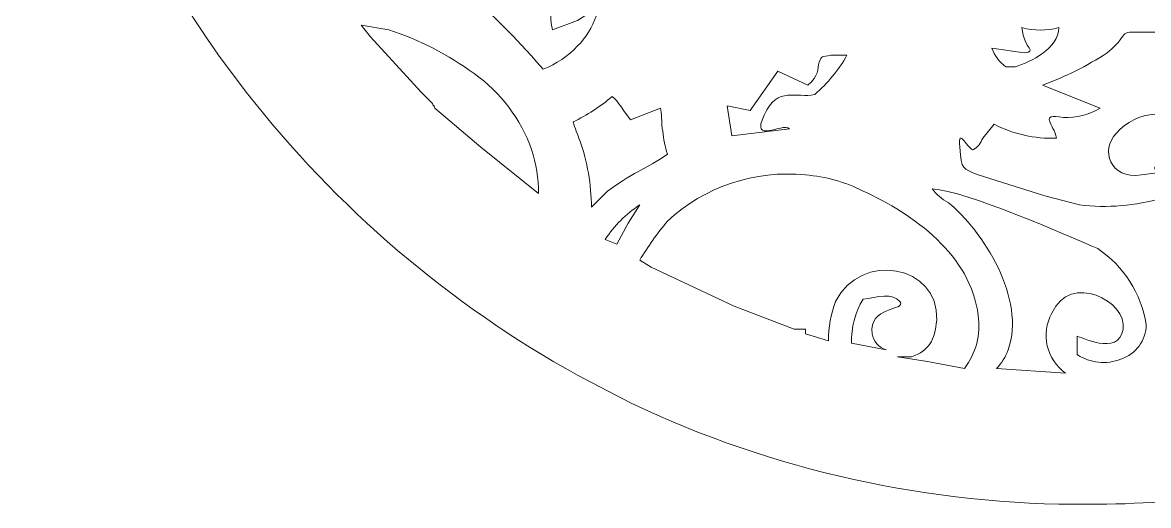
# Model space of a CAD drawing. Header units: millimetres. Extents: x 0 to 32.6, y 0 to 44.4.
# Drawn here: x -0.01 to 17.25, y -0.02 to 7.38 of the extents above; entities that cross this region are included whole.
import ezdxf

# ---------------------------------------------------------------- set-up
doc = ezdxf.new("R2010")
doc.units = ezdxf.units.MM
doc.header["$MEASUREMENT"] = 0
doc.layers.add('Layer 1', color=7, linetype='Continuous')

# ---------------------------------------------------------------- blocks, each defined once
blk = doc.blocks.new('block 4')
at = {"layer": 'Layer 1', "lineweight": 0}
for points, knots in [([(32.632, 16.581), (32.632, 16.581), (32.632, 16.757), (32.632, 16.757), (32.502, 21.993), (29.847, 26.843), (25.506, 29.774), (25.506, 29.774), (25.788, 29.88), (25.788, 29.88), (25.788, 29.88), (25.788, 29.88), (25.788, 29.88), (26.658, 30.272), (27.448, 30.822), (28.116, 31.503), (29.633, 33.302), (27.834, 35.313), (27.834, 37.218), (27.834, 39.123), (28.681, 40.534), (27.975, 42.192), (27.552, 43.251), (26.529, 43.744), (25.365, 43.78), (24.382, 43.82), (23.411, 43.562), (22.578, 43.039), (21.837, 42.58), (18.239, 38.911), (18.168, 38.911), (18.129, 39.138), (18.002, 39.341), (17.815, 39.476), (17.661, 39.616), (17.459, 39.692), (17.251, 39.687), (17.251, 39.687), (16.228, 39.687), (16.228, 39.687), (16.066, 39.679), (15.908, 39.63), (15.769, 39.546), (15.557, 39.441), (15.346, 39.229), (15.346, 39.088), (14.222, 40.731), (12.868, 42.205), (11.324, 43.462), (10.526, 44.028), (9.585, 44.358), (8.608, 44.415), (7.408, 44.45), (6.35, 44.027), (5.856, 43.004), (5.045, 41.416), (5.75, 39.652), (5.644, 38.029), (5.539, 36.407), (3.563, 34.255), (4.939, 32.35), (5.715, 31.468), (6.526, 30.656), (7.655, 30.304), (7.655, 30.304), (7.691, 30.304), (7.691, 30.304), (7.691, 30.304), (7.796, 30.233), (7.796, 30.233), (2.955, 27.257), (0.003, 21.982), (0, 16.298), (-0.007, 12.923), (1.042, 9.63), (2.999, 6.879), (2.999, 6.879), (3.422, 6.315), (3.422, 6.315), (4.806, 4.541), (6.534, 3.065), (8.502, 1.976), (8.502, 1.976), (9.313, 1.552), (9.313, 1.552), (11.507, 0.513), (13.907, -0.018), (16.334, 0), (17.824, 0.001), (19.307, 0.203), (20.743, 0.6), (20.743, 0.6), (21.449, 0.811), (21.449, 0.811), (22.428, 1.129), (23.374, 1.542), (24.271, 2.046), (24.271, 2.046), (24.871, 2.399), (24.871, 2.399), (29.704, 5.363), (32.644, 10.629), (32.632, 16.298), (32.632, 16.298), (32.632, 16.581), (32.632, 16.581)], [0, 0, 0, 0, 1, 1, 1, 2, 2, 2, 3, 3, 3, 4, 4, 4, 5, 5, 5, 6, 6, 6, 7, 7, 7, 8, 8, 8, 9, 9, 9, 10, 10, 10, 11, 11, 11, 12, 12, 12, 13, 13, 13, 14, 14, 14, 15, 15, 15, 16, 16, 16, 17, 17, 17, 18, 18, 18, 19, 19, 19, 20, 20, 20, 21, 21, 21, 22, 22, 22, 23, 23, 23, 24, 24, 24, 25, 25, 25, 26, 26, 26, 27, 27, 27, 28, 28, 28, 29, 29, 29, 30, 30, 30, 31, 31, 31, 32, 32, 32, 33, 33, 33, 34, 34, 34, 35, 35, 35, 35]), ([(5.256, 9.701), (4.939, 10.513), (5.397, 10.901), (5.786, 10.654), (6.174, 10.407), (5.609, 10.372), (5.644, 10.16), (5.68, 9.948), (6.138, 9.737), (6.421, 10.019), (6.703, 10.301), (6.491, 10.089), (6.703, 10.125), (6.703, 10.125), (6.844, 8.996), (6.844, 8.996), (6.844, 8.996), (7.126, 8.996), (7.126, 8.996), (7.126, 8.996), (7.197, 8.89), (7.197, 8.89), (7.197, 8.89), (7.408, 8.89), (7.408, 8.89), (7.408, 8.89), (7.408, 8.784), (7.408, 8.784), (7.408, 8.784), (7.655, 8.784), (7.655, 8.784), (7.62, 9.102), (7.655, 8.714), (7.832, 9.066), (7.832, 9.066), (8.114, 9.066), (8.114, 9.066), (8.114, 9.066), (8.114, 8.784), (8.114, 8.784), (8.678, 8.855), (8.537, 9.066), (8.855, 9.207), (8.89, 8.749), (7.867, 8.149), (7.585, 7.973), (7.302, 7.796), (7.444, 7.373), (8.114, 7.796), (8.149, 7.585), (8.043, 7.549), (8.114, 7.267), (8.114, 7.267), (8.502, 7.408), (8.502, 7.408), (8.502, 7.408), (8.714, 7.549), (8.714, 7.549), (8.714, 7.549), (8.784, 7.549), (8.784, 7.549), (8.784, 7.549), (8.784, 7.479), (8.784, 7.479), (8.725, 7.307), (8.629, 7.151), (8.502, 7.02), (8.355, 6.864), (8.174, 6.743), (7.973, 6.667), (7.444, 7.267), (7.338, 7.338), (6.809, 7.867), (6.279, 8.396), (5.433, 9.137), (5.256, 9.701)], [0, 0, 0, 0, 1, 1, 1, 2, 2, 2, 3, 3, 3, 4, 4, 4, 5, 5, 5, 6, 6, 6, 7, 7, 7, 8, 8, 8, 9, 9, 9, 10, 10, 10, 11, 11, 11, 12, 12, 12, 13, 13, 13, 14, 14, 14, 15, 15, 15, 16, 16, 16, 17, 17, 17, 18, 18, 18, 19, 19, 19, 20, 20, 20, 21, 21, 21, 22, 22, 22, 23, 23, 23, 24, 24, 24, 25, 25, 25, 25]), ([(16.757, 5.68), (16.51, 5.433), (16.651, 4.974), (17.145, 5.045), (17.639, 5.115), (17.286, 5.045), (17.357, 5.186), (17.427, 5.327), (17.321, 5.292), (17.462, 5.362), (17.604, 5.433), (17.462, 5.397), (17.604, 5.397), (17.745, 5.397), (18.027, 4.868), (17.462, 4.692), (17.051, 4.571), (16.619, 4.535), (16.192, 4.586), (16.192, 4.586), (15.663, 4.727), (15.663, 4.727), (15.663, 4.727), (14.64, 5.045), (14.64, 5.045), (14.393, 5.151), (14.393, 5.115), (14.358, 5.468), (14.323, 5.821), (14.499, 5.397), (14.57, 5.433), (14.64, 5.468), (14.676, 5.539), (14.711, 5.609), (14.711, 5.609), (14.887, 5.821), (14.887, 5.821), (15.181, 5.669), (15.509, 5.596), (15.84, 5.609), (15.804, 5.821), (15.557, 5.997), (15.946, 5.927), (16.144, 5.914), (16.341, 5.963), (16.51, 6.068), (16.51, 6.068), (15.628, 6.421), (15.628, 6.421), (15.628, 6.421), (15.628, 6.421), (15.628, 6.421), (15.975, 6.548), (16.306, 6.713), (16.616, 6.914), (17.039, 7.267), (16.686, 7.232), (17.321, 7.232), (17.776, 7.233), (18.229, 7.305), (18.662, 7.444), (19.191, 7.585), (18.803, 7.549), (19.226, 7.514), (19.65, 7.479), (19.509, 7.655), (20.144, 7.726), (19.929, 7.533), (19.692, 7.367), (19.438, 7.232), (19.438, 7.232), (19.121, 7.126), (19.121, 7.126), (19.015, 7.02), (19.015, 6.526), (20.073, 7.232), (20.073, 7.091), (20.002, 7.091), (19.791, 6.914), (19.791, 6.914), (19.791, 6.632), (19.791, 6.632), (19.791, 6.632), (19.967, 6.773), (19.967, 6.773), (20.002, 6.526), (19.897, 6.244), (20.179, 5.927), (20.461, 5.609), (21.378, 5.715), (21.449, 6.103), (21.519, 6.491), (20.955, 6.985), (20.743, 6.597), (20.532, 6.209), (20.884, 6.315), (20.955, 6.138), (21.026, 5.962), (20.849, 6.103), (20.779, 6.068), (20.649, 6.083), (20.547, 6.185), (20.532, 6.315), (20.394, 6.559), (20.471, 6.869), (20.708, 7.02), (21.101, 7.37), (21.703, 7.336), (22.053, 6.943), (22.15, 6.834), (22.221, 6.703), (22.26, 6.562), (22.331, 6.068), (22.366, 6.138), (22.084, 5.68), (22.051, 5.59), (22.003, 5.507), (21.943, 5.433), (21.684, 5.152), (21.372, 4.924), (21.026, 4.762), (20.169, 4.392), (19.242, 4.211), (18.309, 4.233), (18.309, 4.233), (17.745, 4.233), (17.745, 4.233), (17.815, 4.304), (17.992, 4.41), (18.062, 4.551), (18.374, 4.911), (18.334, 5.456), (17.974, 5.768), (17.614, 6.08), (17.069, 6.04), (16.757, 5.68)], [0, 0, 0, 0, 1, 1, 1, 2, 2, 2, 3, 3, 3, 4, 4, 4, 5, 5, 5, 6, 6, 6, 7, 7, 7, 8, 8, 8, 9, 9, 9, 10, 10, 10, 11, 11, 11, 12, 12, 12, 13, 13, 13, 14, 14, 14, 15, 15, 15, 16, 16, 16, 17, 17, 17, 18, 18, 18, 19, 19, 19, 20, 20, 20, 21, 21, 21, 22, 22, 22, 23, 23, 23, 24, 24, 24, 25, 25, 25, 26, 26, 26, 27, 27, 27, 28, 28, 28, 29, 29, 29, 30, 30, 30, 31, 31, 31, 32, 32, 32, 33, 33, 33, 34, 34, 34, 35, 35, 35, 36, 36, 36, 37, 37, 37, 38, 38, 38, 39, 39, 39, 40, 40, 40, 41, 41, 41, 42, 42, 42, 43, 43, 43, 44, 44, 44, 45, 45, 45, 45]), ([(6.315, 6.068), (6.315, 6.103), (6.279, 6.103), (6.279, 6.138), (6.279, 6.138), (6.103, 6.315), (6.103, 6.315), (6.103, 6.315), (5.327, 7.161), (5.327, 7.161), (5.327, 7.161), (5.186, 7.338), (5.186, 7.338), (5.186, 7.338), (5.609, 7.267), (5.609, 7.267), (6.077, 7.115), (6.518, 6.889), (6.914, 6.597), (7.322, 6.31), (7.631, 5.903), (7.796, 5.433), (7.866, 5.216), (7.901, 4.99), (7.902, 4.762), (7.902, 4.762), (7.02, 5.468), (7.02, 5.468), (7.02, 5.468), (6.315, 6.068), (6.315, 6.068)], [0, 0, 0, 0, 1, 1, 1, 2, 2, 2, 3, 3, 3, 4, 4, 4, 5, 5, 5, 6, 6, 6, 7, 7, 7, 8, 8, 8, 9, 9, 9, 10, 10, 10, 10]), ([(15.311, 7.302), (15.495, 7.25), (15.691, 7.25), (15.875, 7.302), (15.875, 6.985), (15.452, 6.773), (15.205, 6.703), (15.205, 6.703), (15.064, 6.703), (15.064, 6.703), (14.965, 6.772), (14.891, 6.871), (14.852, 6.985), (14.852, 6.985), (15.346, 6.914), (15.346, 6.914), (15.557, 6.95), (15.346, 6.95), (15.311, 7.302)], [0, 0, 0, 0, 1, 1, 1, 2, 2, 2, 3, 3, 3, 4, 4, 4, 5, 5, 5, 6, 6, 6, 6]), ([(11.747, 5.75), (11.747, 5.75), (10.866, 5.644), (10.866, 5.644), (10.866, 5.644), (10.795, 6.103), (10.795, 6.103), (10.795, 6.103), (11.148, 6.032), (11.148, 6.032), (11.148, 6.032), (11.571, 6.632), (11.571, 6.632), (11.571, 6.632), (12.03, 6.421), (12.03, 6.421), (12.206, 6.562), (12.171, 6.667), (12.206, 6.773), (12.241, 6.879), (12.241, 6.844), (12.382, 6.879), (12.382, 6.879), (12.629, 6.879), (12.629, 6.879), (12.503, 6.651), (12.335, 6.448), (12.136, 6.279), (11.853, 6.209), (11.571, 6.421), (11.359, 5.962), (11.148, 5.503), (11.642, 5.856), (11.747, 5.75)], [0, 0, 0, 0, 1, 1, 1, 2, 2, 2, 3, 3, 3, 4, 4, 4, 5, 5, 5, 6, 6, 6, 7, 7, 7, 8, 8, 8, 9, 9, 9, 10, 10, 10, 11, 11, 11, 11]), ([(8.961, 4.798), (8.961, 4.798), (8.714, 4.551), (8.714, 4.551), (8.71, 4.899), (8.651, 5.245), (8.537, 5.574), (8.496, 5.666), (8.461, 5.76), (8.431, 5.856), (8.647, 5.96), (8.848, 6.091), (9.031, 6.244), (9.102, 6.209), (9.243, 5.962), (9.313, 5.891), (9.313, 5.891), (9.772, 6.068), (9.772, 6.068), (9.807, 5.891), (9.772, 5.856), (9.807, 5.715), (9.817, 5.595), (9.841, 5.477), (9.878, 5.362), (9.525, 5.115), (9.454, 5.151), (8.961, 4.798)], [0, 0, 0, 0, 1, 1, 1, 2, 2, 2, 3, 3, 3, 4, 4, 4, 5, 5, 5, 6, 6, 6, 7, 7, 7, 8, 8, 8, 9, 9, 9, 9]), ([(11.994, 2.681), (11.994, 2.681), (11.818, 2.681), (11.818, 2.681), (11.818, 2.681), (10.901, 3.034), (10.901, 3.034), (10.901, 3.034), (9.631, 3.634), (9.631, 3.634), (9.631, 3.634), (9.454, 3.739), (9.454, 3.739), (9.58, 3.95), (9.722, 4.15), (9.878, 4.339), (10.45, 4.867), (11.22, 5.124), (11.994, 5.045), (12.302, 5.022), (12.602, 4.938), (12.876, 4.798), (13.653, 4.445), (14.534, 3.81), (14.64, 2.893), (14.684, 2.605), (14.608, 2.311), (14.429, 2.081), (14.429, 2.081), (13.864, 2.187), (13.864, 2.187), (13.864, 2.187), (13.406, 2.258), (13.406, 2.258), (13.406, 2.258), (13.617, 2.258), (13.617, 2.258), (13.899, 2.364), (13.97, 2.505), (14.005, 2.822), (14.041, 3.669), (12.841, 3.881), (12.453, 3.104), (12.381, 2.913), (12.345, 2.709), (12.347, 2.505), (12.347, 2.505), (11.994, 2.611), (11.994, 2.611), (11.994, 2.611), (11.994, 2.681), (11.994, 2.681)], [0, 0, 0, 0, 1, 1, 1, 2, 2, 2, 3, 3, 3, 4, 4, 4, 5, 5, 5, 6, 6, 6, 7, 7, 7, 8, 8, 8, 9, 9, 9, 10, 10, 10, 11, 11, 11, 12, 12, 12, 13, 13, 13, 14, 14, 14, 15, 15, 15, 16, 16, 16, 17, 17, 17, 17]), ([(16.828, 2.222), (16.606, 2.137), (16.356, 2.163), (16.157, 2.293), (16.157, 2.293), (16.157, 2.575), (16.157, 2.575), (16.192, 2.575), (16.792, 2.258), (16.863, 2.681), (16.933, 3.104), (16.051, 3.563), (15.769, 2.928), (15.596, 2.613), (15.687, 2.218), (15.981, 2.011), (15.981, 2.011), (14.922, 2.081), (14.922, 2.081), (15.001, 2.162), (15.061, 2.258), (15.099, 2.364), (15.381, 3.14), (14.711, 4.198), (14.182, 4.621), (14.084, 4.672), (13.999, 4.744), (13.935, 4.833), (14.464, 4.798), (15.981, 4.127), (16.475, 3.916), (16.873, 3.647), (17.141, 3.226), (17.216, 2.752), (17.213, 2.51), (17.057, 2.298), (16.828, 2.222)], [0, 0, 0, 0, 1, 1, 1, 2, 2, 2, 3, 3, 3, 4, 4, 4, 5, 5, 5, 6, 6, 6, 7, 7, 7, 8, 8, 8, 9, 9, 9, 10, 10, 10, 11, 11, 11, 12, 12, 12, 12]), ([(9.278, 4.304), (9.278, 4.304), (9.102, 3.986), (9.102, 3.986), (9.102, 3.986), (8.925, 4.057), (8.925, 4.057), (9.063, 4.268), (9.244, 4.448), (9.454, 4.586), (9.454, 4.586), (9.278, 4.304), (9.278, 4.304)], [0, 0, 0, 0, 1, 1, 1, 2, 2, 2, 3, 3, 3, 4, 4, 4, 4]), ([(12.876, 3.14), (13.088, 3.175), (13.335, 3.246), (13.441, 3.104), (13.547, 2.963), (12.947, 3.034), (13.017, 2.611), (13.037, 2.496), (13.119, 2.401), (13.229, 2.364), (13.229, 2.364), (12.7, 2.469), (12.7, 2.469), (12.692, 2.705), (12.753, 2.939), (12.876, 3.14)], [0, 0, 0, 0, 1, 1, 1, 2, 2, 2, 3, 3, 3, 4, 4, 4, 5, 5, 5, 5])]:
    blk.add_open_spline(points, degree=3, knots=knots, dxfattribs=at)
blk = doc.blocks.new('block 3')
at = {"layer": 'Layer 1'}
blk.add_blockref('block 4', (0, 0), dxfattribs=at)

msp = doc.modelspace()

# ---------------------------------------------------------------- block references
at = {"layer": 'Layer 1'}
msp.add_blockref('block 3', (0, 0), dxfattribs=at)

doc.saveas('drawing.dxf')
